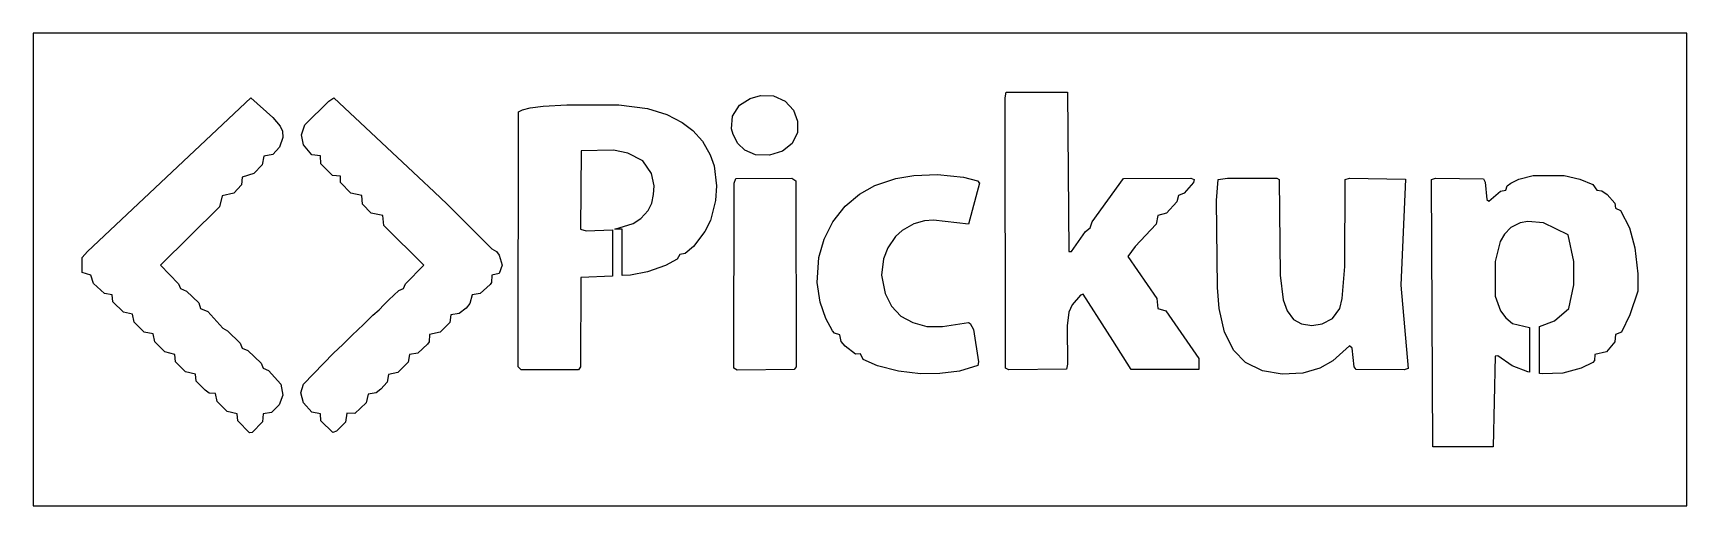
# Model space of a CAD drawing. Header units: inches. Extents: x 0 to 84, y 0 to 24.
import ezdxf

# ---------------------------------------------------------------- set-up
doc = ezdxf.new("R2010")
doc.units = ezdxf.units.IN
doc.header["$MEASUREMENT"] = 0
doc.layers.add('CUT', color=1, linetype='Continuous')

msp = doc.modelspace()

# ---------------------------------------------------------------- linework, layer by layer
at = {"layer": 'CUT'}
for points in [[(0, 0), (84, 0), (84, 24), (0, 24)], [(58.811, 16.636), (58.969, 16.566), (58.943, 16.409), (58.471, 15.874), (58.181, 15.748), (58.089, 15.433), (57.563, 14.867), (57.124, 14.741), (57.038, 14.3), (55.97, 13.166), (55.608, 12.664), (57.076, 10.524), (57.125, 10.021), (57.536, 9.895), (59.207, 7.485), (59.207, 6.928), (55.772, 6.927), (54.847, 8.39), (54.571, 8.825), (53.328, 10.743), (53.196, 10.689), (52.768, 10.209), (52.604, 9.832), (52.521, 9.139), (52.543, 7.188), (52.486, 6.937), (49.563, 6.899), (49.382, 7), (49.377, 20.72), (49.431, 21), (52.337, 21), (52.536, 21), (52.602, 12.911), (52.749, 12.916), (53.455, 13.923), (53.693, 14.112), (53.791, 14.417), (55.376, 16.617)], [(4.052, 10.365), (4.024, 10.713), (3.621, 10.776), (3.061, 11.287), (2.929, 11.706), (2.5, 11.852), (2.5, 12.29), (2.5, 12.601), (2.772, 12.916), (11.054, 20.714), (12.177, 19.714), (12.554, 19.272), (12.664, 19.021), (12.679, 18.706), (12.518, 18.202), (12.177, 17.836), (11.714, 17.747), (11.642, 17.321), (11.217, 16.881), (10.622, 16.692), (10.592, 16.294), (10.189, 15.874), (9.601, 15.732), (9.469, 15.173), (6.471, 12.223), (7.391, 11.279), (7.487, 11.042), (7.795, 10.902), (8.412, 10.301), (8.509, 10.021), (8.874, 9.862), (9.631, 9.014), (9.869, 8.888), (10.526, 8.256), (10.621, 8.007), (10.911, 7.881), (11.582, 7.24), (11.678, 7), (11.953, 6.874), (12.584, 6.181), (12.687, 5.615), (12.507, 5.126), (12.117, 4.734), (11.68, 4.671), (11.648, 4.268), (11.12, 3.727), (10.988, 3.716), (10.393, 4.315), (10.362, 4.671), (9.86, 4.797), (9.349, 5.3), (9.27, 5.711), (8.94, 5.727), (8.733, 5.867), (8.28, 6.331), (8.248, 6.685), (7.748, 6.811), (7.236, 7.314), (7.192, 7.692), (6.69, 7.818), (6.178, 8.321), (6.1, 8.732), (5.637, 8.825), (5.126, 9.328), (5.043, 9.741), (4.588, 9.832)], [(17.76, 14.741), (17.166, 14.867), (16.735, 15.319), (16.703, 15.748), (16.136, 15.874), (15.612, 16.413), (15.612, 16.741), (15.215, 16.777), (14.621, 17.372), (14.592, 17.762), (14.151, 17.825), (13.735, 18.328), (13.626, 18.832), (13.802, 19.335), (15.017, 20.539), (15.281, 20.714), (19.571, 16.692), (20.371, 15.937), (21.028, 15.317), (21.427, 14.93), (23.305, 13.042), (23.538, 12.918), (23.677, 12.727), (23.82, 12.223), (23.67, 11.791), (23.305, 11.72), (23.285, 11.342), (23.208, 11.234), (22.705, 10.776), (22.298, 10.713), (22.19, 10.272), (22.003, 10.041), (21.648, 9.769), (21.226, 9.692), (21.16, 9.304), (20.68, 8.825), (20.134, 8.699), (20.114, 8.321), (20.037, 8.213), (19.535, 7.755), (19.127, 7.692), (19.046, 7.29), (18.518, 6.773), (18.056, 6.671), (17.99, 6.273), (17.66, 5.93), (17.432, 5.741), (17.014, 5.678), (16.917, 5.237), (16.338, 4.689), (15.942, 4.704), (15.876, 4.256), (15.407, 3.79), (15.219, 3.727), (14.621, 4.321), (14.594, 4.671), (14.158, 4.76), (13.742, 5.237), (13.607, 5.741), (13.735, 6.181), (15.266, 7.755), (15.735, 8.195), (16.206, 8.667), (16.777, 9.202), (17.263, 9.688), (17.573, 9.958), (17.815, 10.209), (18.065, 10.461), (18.584, 10.942), (18.82, 11.028), (18.914, 11.278), (19.841, 12.223), (17.821, 14.237)], [(33.543, 13.167), (33.116, 12.806), (32.852, 12.761), (32.719, 12.518), (32.125, 12.201), (31.2, 11.882), (30.342, 11.712), (29.927, 11.692), (29.927, 14.047), (29.551, 14.047), (30.474, 14.333), (30.87, 14.591), (31.235, 14.993), (31.42, 15.37), (31.52, 15.811), (31.539, 16.251), (31.413, 16.881), (30.969, 17.51), (30.209, 17.909), (29.483, 18.051), (27.832, 18.029), (27.81, 14.049), (28.096, 13.967), (29.422, 14.007), (29.422, 11.669), (27.821, 11.594), (27.806, 7.063), (27.699, 6.912), (24.793, 6.903), (24.637, 7.063), (24.661, 20.006), (24.859, 20.103), (25.255, 20.204), (25.916, 20.29), (27.105, 20.367), (29.747, 20.366), (31.2, 20.18), (32.191, 19.87), (32.969, 19.461), (33.512, 19.052), (33.999, 18.517), (34.397, 17.825), (34.592, 17.258), (34.709, 16.251), (34.667, 15.496), (34.403, 14.489), (34.127, 13.923)], [(35.53, 19.776), (35.881, 20.342), (36.418, 20.684), (36.947, 20.826), (37.607, 20.811), (38.202, 20.552), (38.626, 20.091), (38.833, 19.524), (38.82, 18.958), (38.553, 18.391), (38.07, 18.007), (37.409, 17.812), (36.697, 17.825), (36.154, 18.051), (35.802, 18.391), (35.56, 18.854), (35.476, 19.146)], [(42.76, 16.264), (43.816, 16.612), (44.741, 16.775), (45.93, 16.82), (47.251, 16.685), (47.964, 16.503), (48.063, 16.377), (47.515, 14.304), (45.732, 14.501), (45.27, 14.465), (44.741, 14.313), (44.15, 13.986), (43.799, 13.671), (43.411, 13.105), (43.194, 12.538), (43.099, 11.72), (43.275, 10.776), (43.604, 10.146), (44.081, 9.639), (44.675, 9.305), (45.402, 9.106), (46.194, 9.115), (47.515, 9.312), (47.591, 9.265), (47.763, 8.951), (48.022, 7.314), (47.978, 7.13), (47.053, 6.844), (46.062, 6.723), (45.071, 6.712), (43.949, 6.833), (42.892, 7.104), (42.165, 7.426), (42.033, 7.725), (41.769, 7.696), (41.24, 8.109), (41.042, 8.353), (40.976, 8.684), (40.712, 8.767), (40.608, 8.888), (40.269, 9.517), (39.985, 10.344), (39.828, 11.342), (39.911, 12.601), (40.178, 13.545), (40.619, 14.426), (41.24, 15.208), (41.967, 15.823)], [(35.692, 16.617), (38.532, 16.634), (38.748, 16.503), (38.755, 7.063), (38.664, 6.921), (35.758, 6.898), (35.586, 7), (35.601, 16.377)], [(66.379, 10.021), (66.495, 10.524), (66.633, 12.16), (66.641, 16.566), (66.869, 16.636), (69.709, 16.59), (69.47, 11.21), (69.842, 6.983), (69.643, 6.899), (67.199, 6.917), (67.097, 7.063), (66.991, 8.007), (66.869, 8.121), (66.01, 7.361), (65.35, 6.987), (64.491, 6.744), (63.434, 6.692), (62.444, 6.852), (61.585, 7.277), (60.985, 7.881), (60.506, 8.825), (60.241, 10.021), (60.159, 11.091), (60.107, 15.496), (60.198, 16.563), (60.66, 16.638), (63.17, 16.632), (63.29, 16.566), (63.342, 11.72), (63.493, 10.461), (63.692, 9.895), (64.02, 9.454), (64.425, 9.235), (64.954, 9.162), (65.482, 9.237), (66.002, 9.517)], [(80.63, 14.993), (81.077, 14.112), (81.361, 13.105), (81.5, 11.783), (81.5, 10.902), (81.096, 9.706), (80.677, 8.825), (80.375, 8.699), (80.341, 8.321), (79.916, 7.818), (79.318, 7.692), (79.299, 7.377), (79.221, 7.283), (78.627, 6.984), (77.702, 6.744), (76.645, 6.697), (76.514, 6.717), (76.514, 9.099), (77.28, 9.391), (78.001, 10.021), (78.263, 11.216), (78.252, 12.412), (77.966, 13.768), (76.711, 14.376), (75.918, 14.444), (75.537, 14.363), (75.06, 14.125), (74.73, 13.794), (74.522, 13.419), (74.266, 12.412), (74.26, 10.65), (74.531, 9.905), (74.796, 9.554), (75.149, 9.265), (76.009, 9.05), (76.009, 6.791), (75.918, 6.804), (75.126, 7.112), (74.399, 7.613), (74.267, 7.593), (74.156, 3), (71.097, 3), (71.022, 16.566), (71.229, 16.634), (73.673, 16.607), (73.75, 16.44), (73.841, 15.559), (73.937, 15.477), (74.531, 15.977), (74.796, 16.029), (74.876, 16.251), (75.06, 16.39), (75.456, 16.592), (76.183, 16.774), (77.768, 16.772), (78.561, 16.592), (79.221, 16.307), (79.419, 16.027), (79.684, 15.996), (79.944, 15.811), (80.344, 15.37), (80.375, 15.119)]]:
    msp.add_lwpolyline(points, close=True, dxfattribs=at)

doc.saveas('drawing.dxf')
